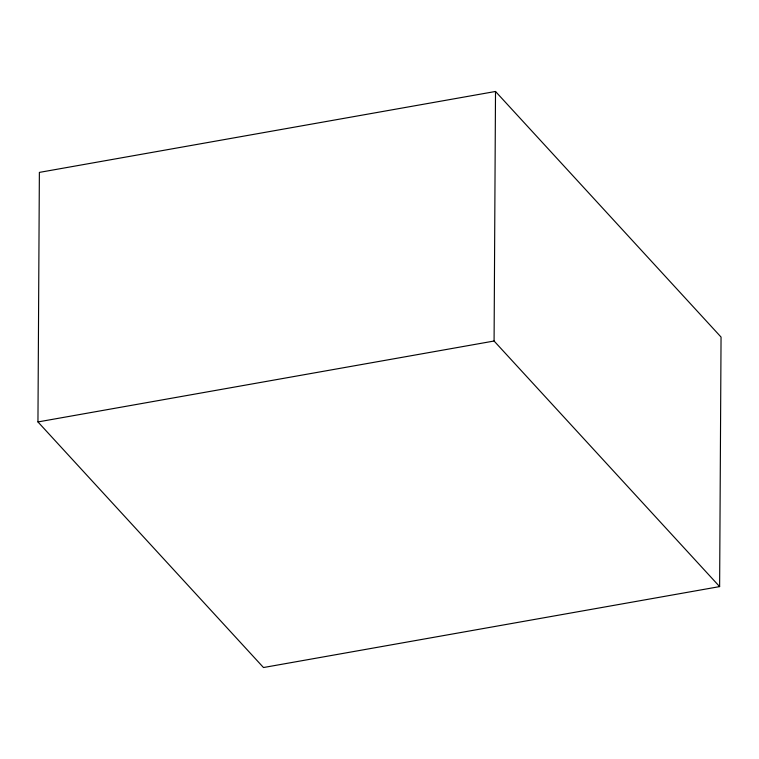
<?xml version="1.0" encoding="UTF-8"?>
<svg xmlns="http://www.w3.org/2000/svg" width="759" height="759" viewBox="0 0 759 759"><rect width="100%" height="100%" fill="white"/><g stroke="black" fill="none" stroke-linecap="round" stroke-linejoin="round"><path stroke-width="1.14" d="M37.95 421.938L39.373 172.397L495.513 91.469L721.05 337.062L719.627 586.603L263.487 667.531L37.95 421.938L494.081 341.019L719.627 586.603M494.081 341.019L495.513 91.469"/></g></svg>
